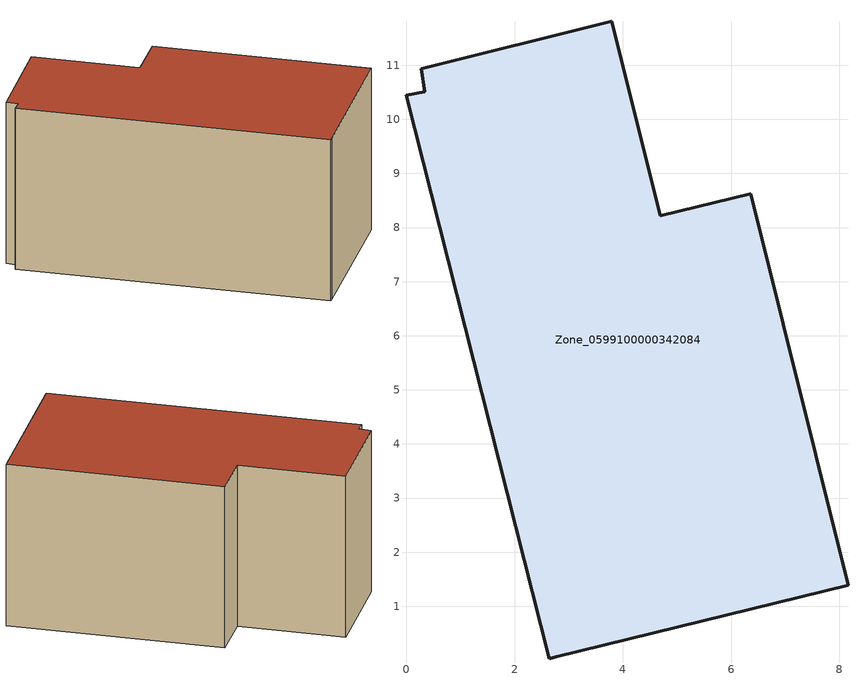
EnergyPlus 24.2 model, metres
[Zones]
Zone_0599100000342084
 floor ground (C_G): 0,10.44 0.34,10.51 0.27,10.93 3.79,11.81 4.69,8.22 6.36,8.62 8.16,1.39 2.77,0.07 2.64,0.03 z0
 wall outside (C_F): 0.34,10.51 0,10.44 2.64,0.03 2.77,0.07 8.16,1.39 6.36,8.62 4.69,8.22 3.79,11.81 0.27,10.93 0.34,10.51 z0:5.92
 roof outside (C_R): 2.64,0.03 2.77,0.07 8.16,1.39 6.36,8.62 4.69,8.22 3.79,11.81 0.27,10.93 0.34,10.51 0,10.44 z5.92
[BUILDING]
Pand.0599100000342084: North Axis=0; Terrain=City; Loads Convergence Tolerance Value=0.04; Temperature Convergence Tolerance Value=0.4; Solar Distribution=FullExterior; Maximum Number of Warmup Days=25; Minimum Number of Warmup Days=1
[Site:Location]
Rotterdam.The.Hague.AP_ZH_NLD Design_Conditions: Latitude=51.96; Longitude=4.45; Time Zone=1; Elevation=-4.5
[SITE:GROUNDTEMPERATURE:BUILDINGSURFACE]
18, 18, 18, 18, 18, 18, 18, 18, 18, 18, 18, 18
[MATERIAL] Thermal Absorptance=0.9; Solar Absorptance=0.7; Visible Absorptance=0.7
Name | Roughness | Thickness | Conductivity | Density | Specific Heat
G.TC.1992-2005 | MediumSmooth | 0.15 | 0.06 | 540 | 1210
F.TC.1992-2005 | Rough | 0.3 | 0.12 | 1920 | 840
R.TC.1992-2005 | MediumRough | 0.2 | 0.08 | 1500 | 1000
[CONSTRUCTION]
C_G: G.TC.1992-2005
C_F: F.TC.1992-2005
C_R: R.TC.1992-2005
[ZONE]
Zone_0599100000342084: Type=1; Multiplier=1; Ceiling Height=Autocalculate; Volume=Autocalculate; Floor Area=autocalculate; Part of Total Floor Area=Yes
[ZONEINFILTRATION:DESIGNFLOWRATE]
Infil_Zone_0599100000342084: Zone or ZoneList or Space or SpaceList=Zone_0599100000342084; Schedule=AlwaysOn; Design Flow Rate Calculation Method=Flow/Area; Flow Rate per Floor Area=0.0015; Constant Term Coefficient=1; Temperature Term Coefficient=0; Velocity Term Coefficient=0; Velocity Squared Term Coefficient=0
[HVACTEMPLATE:ZONE:IDEALLOADSAIRSYSTEM]
Zone_0599100000342084: Maximum Heating Supply Air Temperature=50; Minimum Cooling Supply Air Temperature=13; Maximum Heating Supply Air Humidity Ratio=0.0156; Minimum Cooling Supply Air Humidity Ratio=0.0077; Heating Limit=NoLimit; Cooling Limit=NoLimit; Dehumidification Control Type=ConstantSensibleHeatRatio; Cooling Sensible Heat Ratio=0.7; Dehumidification Setpoint=60; Humidification Control Type=None; Humidification Setpoint=30; Outdoor Air Method=None; Outdoor Air Flow Rate per Person=0.00944; Outdoor Air Flow Rate per Zone Floor Area=0; Outdoor Air Flow Rate per Zone=0; Demand Controlled Ventilation Type=None; Outdoor Air Economizer Type=NoEconomizer; Heat Recovery Type=None; Sensible Heat Recovery Effectiveness=0.7; Latent Heat Recovery Effectiveness=0.65
[ZONECONTROL:THERMOSTAT]
ThermostatControl_Zone_0599100000342084: Zone or ZoneList=Zone_0599100000342084; Control Type Schedule=DualSetpointControlType; Control 1=Thermostat_Zone_0599100000342084; Temperature Difference Between Cutout And Setpoint=0
[THERMOSTATSETPOINT:DUALSETPOINT]
Thermostat_Zone_0599100000342084: Heating Setpoint Temperature Schedule=HeatingSetpoint_Zone_0599100000342084; Cooling Setpoint Temperature Schedule=CoolingSetpoint_Zone_0599100000342084
[SCHEDULE:COMPACT]
HeatingSetpoint_Zone_0599100000342084: Through: 12/31, For: AllDays, Until: 24:00, 21
CoolingSetpoint_Zone_0599100000342084: Through: 12/31, For: AllDays, Until: 24:00, 24
DualSetpointControlType: Through: 12/31, For: AllDays, Until: 24:00, 4
AlwaysOn: Through: 12/31, For: AllDays, Until: 24:00, 1
